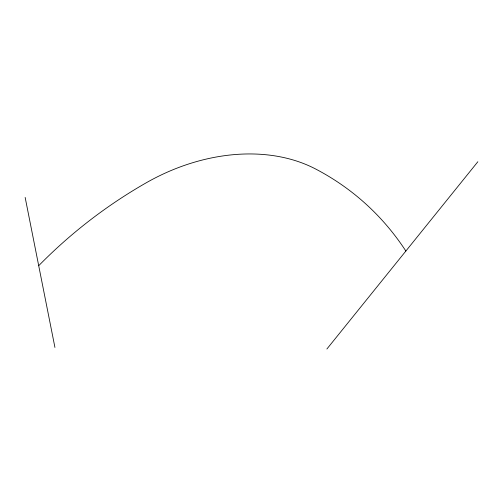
<?xml version="1.0" encoding="UTF-8"?>
<svg xmlns="http://www.w3.org/2000/svg" width="503" height="503" viewBox="0 0 503 503"><rect width="100%" height="100%" fill="white"/><g stroke="black" fill="none" stroke-linecap="round" stroke-linejoin="round"><path stroke-width="0.75" d="M326.881 349.013L477.85 161.74M25.15 197.421L54.934 347.435M405.864 251.035A420.772 316.154 -49.4 0 0 315.639 169.008A173.485 129.221 -31.2 0 0 146.197 182.815A459.905 428.399 -39.1 0 0 38.706 265.703"/></g></svg>
